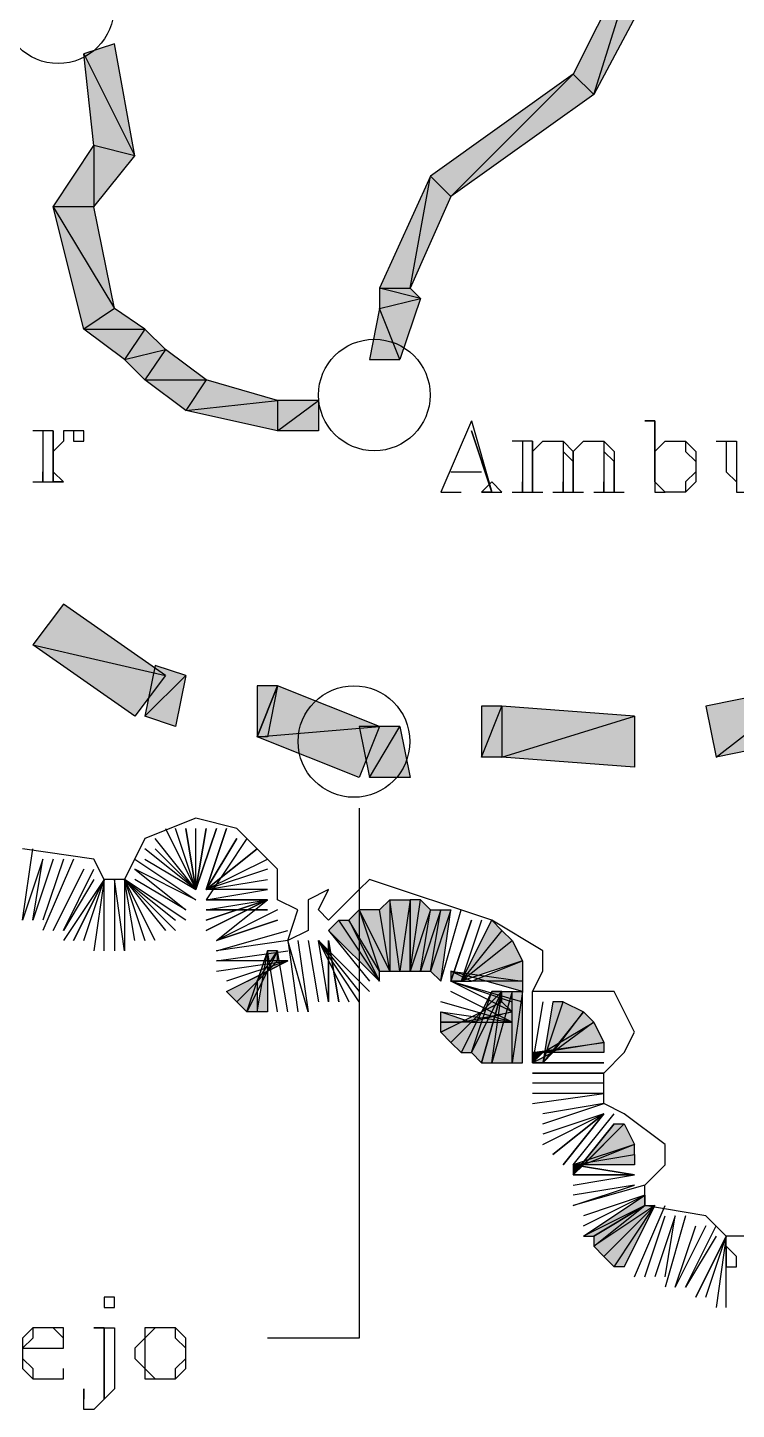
# Model space of a CAD drawing. Header units: millimetres. Extents: x 658 to 813, y 806 to 883.
# Drawn here: x 787.9386 to 788.1498, y 862.4267 to 862.8389 of the extents above; entities that cross this region are included whole.
import ezdxf

# ---------------------------------------------------------------- set-up
doc = ezdxf.new("R2010")
doc.units = ezdxf.units.MM
doc.header["$LTSCALE"] = 0.1
doc.linetypes.add('atContinuous2', pattern=[0])
for name, color, linetype in [('KLEKTOR2', 7, 'Continuous'), ('PANTAI', 7, 'Continuous'), ('pantai1', 7, 'Continuous'), ('RENC-JL-SN', 7, 'Continuous'), ('SYMBOL', 7, 'Continuous'), ('TEXT', 8, 'Continuous'), ('zat_Mask_solid', 7, 'Continuous')]:
    doc.layers.add(name, color=color, linetype=linetype)

msp = doc.modelspace()

# ---------------------------------------------------------------- hatches: boundary and pattern name
at = {"layer": 'KLEKTOR2'}
h = msp.add_hatch(color=7, dxfattribs=at)
h.paths.add_polyline_path([(787.9644, 862.8341), (787.95528, 862.83106), (787.97048, 862.80066)])
h.paths.add_polyline_path([(787.95528, 862.83106), (787.97048, 862.80066), (787.95832, 862.8037)], flags=17)
h = msp.add_hatch(color=7, dxfattribs=at)
h.paths.add_polyline_path([(787.95832, 862.78546), (787.94616, 862.78546), (787.9644, 862.75506)], flags=17)
h.paths.add_polyline_path([(787.94616, 862.78546), (787.9644, 862.75506), (787.95528, 862.74898)])
h = msp.add_hatch(color=7, dxfattribs=at)
h.paths.add_polyline_path([(788.04344, 862.75506), (788.0556, 862.7581), (788.04344, 862.76114)])
h.paths.add_polyline_path([(788.0556, 862.7581), (788.04344, 862.76114), (788.05256, 862.76114)], flags=17)
for points in [[(788.04952, 862.73986), (788.04344, 862.75506), (788.0556, 862.7581)], [(788.0404, 862.73986), (788.04952, 862.73986), (788.04344, 862.75506)]]:
    msp.add_hatch(color=7, dxfattribs=at).paths.add_polyline_path(points)
h = msp.add_hatch(color=7, dxfattribs=at)
h.paths.add_polyline_path([(788.01304, 862.7277), (788.01304, 862.71858), (788.0252, 862.7277)], flags=16)
h.paths.add_polyline_path([(788.01304, 862.71858), (788.0252, 862.7277), (788.0252, 862.71858)])
at = {"layer": 'pantai1'}
for points in [[(788.03736, 862.5757), (788.04344, 862.55746), (788.03432, 862.57266)], [(788.04648, 862.55746), (788.03736, 862.5757), (788.04344, 862.55746)], [(788.01, 862.5453), (788.00696, 862.5453), (788.01, 862.56354)], [(788.00696, 862.55442), (788.01304, 862.56354), (788.01, 862.56354)], [(788.01, 862.55746), (788.01608, 862.5605), (788.01304, 862.5605)], [(788.0708, 862.55442), (788.086, 862.5605), (788.086, 862.55442)], [(788.01, 862.55746), (788.00088, 862.54834), (787.99784, 862.55138)], [(788.06472, 862.55746), (788.086, 862.55442), (788.086, 862.55138)], [(788.00696, 862.55442), (788.00696, 862.5453), (788.00392, 862.5453)], [(788.06776, 862.54226), (788.08296, 862.5453), (788.07992, 862.54834)], [(788.07384, 862.5453), (788.06472, 862.53618), (788.06168, 862.53922)], [(788.0708, 862.54226), (788.06168, 862.54226), (788.06168, 862.5453)], [(788.07384, 862.5453), (788.06776, 862.53314), (788.06472, 862.53618)], [(788.09208, 862.53314), (788.10728, 862.54226), (788.11032, 862.53618)], [(788.09512, 862.53314), (788.10424, 862.5453), (788.10728, 862.54226)], [(788.08904, 862.53314), (788.11032, 862.53618), (788.11032, 862.53314)], [(788.09208, 862.53314), (788.08904, 862.53314), (788.08904, 862.5301)], [(788.10424, 862.4997), (788.1164, 862.51186), (788.11944, 862.50578)], [(788.10424, 862.4997), (788.1012, 862.4997), (788.1012, 862.49666)]]:
    msp.add_hatch(color=7, dxfattribs=at).paths.add_polyline_path(points)
h = msp.add_hatch(color=7, dxfattribs=at)
h.paths.add_polyline_path([(788.05256, 862.55746), (788.05256, 862.57874), (788.04952, 862.55746)], flags=17)
h.paths.add_polyline_path([(788.05256, 862.57874), (788.04952, 862.55746), (788.04648, 862.57874)])
h.paths.add_polyline_path([(788.04952, 862.55746), (788.04648, 862.57874), (788.04648, 862.55746)], flags=17)
h = msp.add_hatch(color=7, dxfattribs=at)
h.paths.add_polyline_path([(788.0556, 862.55746), (788.05864, 862.5757), (788.05256, 862.55746)], flags=17)
h.paths.add_polyline_path([(788.05864, 862.5757), (788.05256, 862.55746), (788.0556, 862.57874)])
h.paths.add_polyline_path([(788.05256, 862.55746), (788.0556, 862.57874), (788.05256, 862.57874)], flags=17)
h = msp.add_hatch(color=7, dxfattribs=at)
h.paths.add_polyline_path([(788.05864, 862.55746), (788.06168, 862.5757), (788.0556, 862.55746)], flags=17)
h.paths.add_polyline_path([(788.06168, 862.5757), (788.0556, 862.55746), (788.05864, 862.5757)], flags=17)
h = msp.add_hatch(color=7, dxfattribs=at)
h.paths.add_polyline_path([(788.06168, 862.55442), (788.06472, 862.5757), (788.05864, 862.55746)])
h.paths.add_polyline_path([(788.06472, 862.5757), (788.05864, 862.55746), (788.06168, 862.5757)], flags=17)
h = msp.add_hatch(color=7, dxfattribs=at)
h.paths.add_polyline_path([(788.04344, 862.55746), (788.03432, 862.57266), (788.04344, 862.55442)], flags=16)
h.paths.add_polyline_path([(788.03432, 862.57266), (788.04344, 862.55442), (788.03128, 862.57266)], flags=17)
h.paths.add_polyline_path([(788.04344, 862.55442), (788.03128, 862.57266), (788.02824, 862.56962)])
h = msp.add_hatch(color=7, dxfattribs=at)
h.paths.add_polyline_path([(788.07384, 862.5301), (788.07992, 862.55138), (788.0708, 862.53314)])
h.paths.add_polyline_path([(788.07992, 862.55138), (788.0708, 862.53314), (788.07688, 862.55138)], flags=17)
h = msp.add_hatch(color=7, dxfattribs=at)
h.paths.add_polyline_path([(788.08296, 862.5301), (788.08296, 862.55138), (788.07688, 862.5301)], flags=17)
h.paths.add_polyline_path([(788.08296, 862.55138), (788.07688, 862.5301), (788.07992, 862.55138)], flags=17)
h = msp.add_hatch(color=7, dxfattribs=at)
h.paths.add_polyline_path([(788.086, 862.5301), (788.086, 862.55138), (788.08296, 862.5301)], flags=17)
h.paths.add_polyline_path([(788.086, 862.55138), (788.08296, 862.5301), (788.08296, 862.55138)], flags=17)
h = msp.add_hatch(color=7, dxfattribs=at)
h.paths.add_polyline_path([(788.09512, 862.54834), (788.09208, 862.5301), (788.09816, 862.54834)], flags=16)
h.paths.add_polyline_path([(788.09208, 862.5301), (788.09816, 862.54834), (788.10424, 862.5453)])
h = msp.add_hatch(color=7, dxfattribs=at)
h.paths.add_polyline_path([(788.11944, 862.50578), (788.1012, 862.4997), (788.11944, 862.50274)])
h.paths.add_polyline_path([(788.1012, 862.4997), (788.11944, 862.50274), (788.11944, 862.4997)], flags=17)
h = msp.add_hatch(color=7, dxfattribs=at)
h.paths.add_polyline_path([(788.10728, 862.47842), (788.12248, 862.48754), (788.10424, 862.47842)], flags=17)
h.paths.add_polyline_path([(788.12248, 862.48754), (788.10424, 862.47842), (788.12248, 862.49058)])
h = msp.add_hatch(color=7, dxfattribs=at)
h.paths.add_polyline_path([(788.11032, 862.47234), (788.12552, 862.48754), (788.10728, 862.47538)])
h.paths.add_polyline_path([(788.12552, 862.48754), (788.10728, 862.47538), (788.12248, 862.48754)], flags=17)
h.paths.add_polyline_path([(788.10728, 862.47538), (788.12248, 862.48754), (788.10728, 862.47842)], flags=16)
h = msp.add_hatch(color=7, dxfattribs=at)
h.paths.add_polyline_path([(788.1164, 862.4693), (788.11336, 862.4693), (788.12552, 862.48754)], flags=17)
h.paths.add_polyline_path([(788.11336, 862.4693), (788.12552, 862.48754), (788.11032, 862.47234)])
at = {"layer": 'RENC-JL-SN'}
h = msp.add_hatch(color=7, dxfattribs=at)
h.paths.add_polyline_path([(787.9492, 862.6669), (787.94008, 862.65474), (787.9796, 862.64562)])
h.paths.add_polyline_path([(787.94008, 862.65474), (787.9796, 862.64562), (787.97048, 862.63346)])
h = msp.add_hatch(color=7, dxfattribs=at)
h.paths.add_polyline_path([(787.97656, 862.64866), (787.97352, 862.63346), (787.98568, 862.64562)])
h.paths.add_polyline_path([(787.97352, 862.63346), (787.98568, 862.64562), (787.98264, 862.63042)])
h = msp.add_hatch(color=7, dxfattribs=at)
h.paths.add_polyline_path([(788.00696, 862.64258), (788.00696, 862.62738), (788.01304, 862.64258)], flags=16)
h.paths.add_polyline_path([(788.00696, 862.62738), (788.01304, 862.64258), (788.01, 862.62738)])
h = msp.add_hatch(color=7, dxfattribs=at)
h.paths.add_polyline_path([(788.01304, 862.64258), (788.00696, 862.62738), (788.04344, 862.63042)])
h.paths.add_polyline_path([(788.00696, 862.62738), (788.04344, 862.63042), (788.03736, 862.61522)])
h = msp.add_hatch(color=7, dxfattribs=at)
h.paths.add_polyline_path([(788.14072, 862.6365), (788.14376, 862.6213), (788.17112, 862.64258)])
h.paths.add_polyline_path([(788.14376, 862.6213), (788.17112, 862.64258), (788.17416, 862.62738)])
h = msp.add_hatch(color=7, dxfattribs=at)
h.paths.add_polyline_path([(788.07384, 862.6365), (788.07384, 862.6213), (788.07992, 862.6365)], flags=16)
h.paths.add_polyline_path([(788.07384, 862.6213), (788.07992, 862.6365), (788.07992, 862.6213)])
h = msp.add_hatch(color=7, dxfattribs=at)
h.paths.add_polyline_path([(788.03736, 862.63042), (788.0404, 862.61522), (788.04952, 862.63042)])
h.paths.add_polyline_path([(788.0404, 862.61522), (788.04952, 862.63042), (788.05256, 862.61522)])
at = {"layer": 'zat_Mask_solid'}
for points in [[(788.1012, 862.82498), (788.10728, 862.8189), (788.12248, 862.86754)], [(788.10728, 862.8189), (788.12248, 862.86754), (788.1316, 862.8645)], [(788.05864, 862.79458), (788.06472, 862.7885), (788.1012, 862.82498)], [(788.06472, 862.7885), (788.1012, 862.82498), (788.10728, 862.8189)], [(787.95832, 862.8037), (787.95832, 862.78546), (787.94616, 862.78546)], [(787.97048, 862.80066), (787.95832, 862.8037), (787.95832, 862.78546)], [(788.04344, 862.76114), (788.05256, 862.76114), (788.05864, 862.79458)], [(788.05256, 862.76114), (788.05864, 862.79458), (788.06472, 862.7885)], [(787.9644, 862.75506), (787.95528, 862.74898), (787.97352, 862.74898)], [(787.95528, 862.74898), (787.97352, 862.74898), (787.96744, 862.73986)], [(787.97352, 862.74898), (787.96744, 862.73986), (787.9796, 862.7429)], [(787.96744, 862.73986), (787.9796, 862.7429), (787.97352, 862.73378)], [(787.9796, 862.7429), (787.97352, 862.73378), (787.99176, 862.73378)], [(787.97352, 862.73378), (787.99176, 862.73378), (787.98568, 862.72466)], [(787.99176, 862.73378), (787.98568, 862.72466), (788.01304, 862.7277)], [(787.98568, 862.72466), (788.01304, 862.7277), (788.01304, 862.71858)], [(788.07992, 862.6365), (788.07992, 862.6213), (788.11944, 862.63346)], [(788.07992, 862.6213), (788.11944, 862.63346), (788.11944, 862.61826)], [(788.04648, 862.55746), (788.04344, 862.5757), (788.03736, 862.5757)], [(788.04648, 862.57874), (788.04648, 862.55746), (788.04344, 862.5757)], [(788.07688, 862.57266), (788.07992, 862.56962), (788.06776, 862.55442)], [(788.07992, 862.56962), (788.06776, 862.55442), (788.08296, 862.56658)], [(788.01, 862.55746), (788.01304, 862.5605), (788.01304, 862.56354)], [(788.06776, 862.55442), (788.08296, 862.56658), (788.086, 862.5605)], [(788.01, 862.55746), (788.00392, 862.5453), (788.00088, 862.54834)], [(788.0708, 862.55442), (788.06472, 862.55746), (788.06472, 862.55442)], [(788.0708, 862.53314), (788.07688, 862.55138), (788.06776, 862.53314)], [(788.07688, 862.5301), (788.07992, 862.55138), (788.07384, 862.5301)], [(788.07384, 862.5453), (788.07992, 862.55138), (788.07688, 862.55138)], [(788.07384, 862.5453), (788.07992, 862.54834), (788.07992, 862.55138)], [(788.06776, 862.54226), (788.06168, 862.53922), (788.06168, 862.54226)], [(788.0708, 862.54226), (788.08296, 862.54226), (788.08296, 862.5453)], [(788.09512, 862.53314), (788.08904, 862.5301), (788.09208, 862.5301)], [(788.1012, 862.49666), (788.11336, 862.51186), (788.1164, 862.51186)]]:
    msp.add_hatch(color=7, dxfattribs=at).paths.add_polyline_path(points)

# ---------------------------------------------------------------- linework, layer by layer
at = {"layer": 'KLEKTOR2', "color": 7}
for points in [[(788.1012, 862.82498), (788.10728, 862.8189), (788.12248, 862.86754), (788.1012, 862.82498)], [(788.10728, 862.8189), (788.12248, 862.86754), (788.1316, 862.8645), (788.10728, 862.8189)], [(787.9644, 862.8341), (787.95528, 862.83106), (787.97048, 862.80066), (787.9644, 862.8341)], [(787.95528, 862.83106), (787.97048, 862.80066), (787.95832, 862.8037), (787.95528, 862.83106)], [(788.05864, 862.79458), (788.06472, 862.7885), (788.1012, 862.82498), (788.05864, 862.79458)], [(788.06472, 862.7885), (788.1012, 862.82498), (788.10728, 862.8189), (788.06472, 862.7885)], [(787.95832, 862.8037), (787.95832, 862.78546), (787.94616, 862.78546), (787.95832, 862.8037)], [(787.97048, 862.80066), (787.95832, 862.8037), (787.95832, 862.78546), (787.97048, 862.80066)], [(788.04344, 862.76114), (788.05256, 862.76114), (788.05864, 862.79458), (788.04344, 862.76114)], [(788.05256, 862.76114), (788.05864, 862.79458), (788.06472, 862.7885), (788.05256, 862.76114)], [(787.95832, 862.78546), (787.94616, 862.78546), (787.9644, 862.75506), (787.95832, 862.78546)], [(787.94616, 862.78546), (787.9644, 862.75506), (787.95528, 862.74898), (787.94616, 862.78546)], [(788.04344, 862.75506), (788.0556, 862.7581), (788.04344, 862.76114), (788.04344, 862.75506)], [(788.0556, 862.7581), (788.04344, 862.76114), (788.05256, 862.76114), (788.0556, 862.7581)], [(788.04952, 862.73986), (788.04344, 862.75506), (788.0556, 862.7581), (788.04952, 862.73986)], [(787.9644, 862.75506), (787.95528, 862.74898), (787.97352, 862.74898), (787.9644, 862.75506)], [(788.0404, 862.73986), (788.04952, 862.73986), (788.04344, 862.75506), (788.0404, 862.73986)], [(787.95528, 862.74898), (787.97352, 862.74898), (787.96744, 862.73986), (787.95528, 862.74898)], [(787.97352, 862.74898), (787.96744, 862.73986), (787.9796, 862.7429), (787.97352, 862.74898)], [(787.96744, 862.73986), (787.9796, 862.7429), (787.97352, 862.73378), (787.96744, 862.73986)], [(787.9796, 862.7429), (787.97352, 862.73378), (787.99176, 862.73378), (787.9796, 862.7429)], [(787.97352, 862.73378), (787.99176, 862.73378), (787.98568, 862.72466), (787.97352, 862.73378)], [(787.99176, 862.73378), (787.98568, 862.72466), (788.01304, 862.7277), (787.99176, 862.73378)], [(787.98568, 862.72466), (788.01304, 862.7277), (788.01304, 862.71858), (787.98568, 862.72466)], [(788.01304, 862.7277), (788.01304, 862.71858), (788.0252, 862.7277), (788.01304, 862.7277)], [(788.01304, 862.71858), (788.0252, 862.7277), (788.0252, 862.71858), (788.01304, 862.71858)]]:
    msp.add_lwpolyline(points, dxfattribs=at)
at = {"layer": 'PANTAI', "color": 7}
for points in [[(788.162, 862.47842), (788.1468, 862.47842), (788.14072, 862.4845), (788.12248, 862.48754), (788.12248, 862.49362), (788.12856, 862.4997), (788.12856, 862.50578), (788.1164, 862.5149), (788.11032, 862.51794), (788.11032, 862.52706), (788.1164, 862.53314), (788.11944, 862.53922), (788.11336, 862.55138), (788.08904, 862.55138), (788.09208, 862.55746), (788.09208, 862.56354), (788.07688, 862.57266), (788.0404, 862.58482), (788.03736, 862.58178), (788.02824, 862.57266), (788.0252, 862.5757), (788.02824, 862.58178), (788.02216, 862.57874), (788.02216, 862.56962), (788.01608, 862.56658), (788.01912, 862.5757), (788.01304, 862.57874), (788.01304, 862.58786), (788.00088, 862.60002), (787.98872, 862.60306), (787.97352, 862.59698), (787.96744, 862.58482), (787.96136, 862.58482), (787.95832, 862.5909), (787.93704, 862.59394)], [(788.14984, 862.4693), (788.14984, 862.47234), (788.1468, 862.47538), (788.1468, 862.4693), (788.14984, 862.4693)]]:
    msp.add_lwpolyline(points, dxfattribs=at)
at = {"layer": 'pantai1', "color": 7, "linetype": 'atContinuous2'}
for p, q in [((788.09512, 862.54834), (788.09208, 862.5301)), ((788.09208, 862.5301), (788.09816, 862.54834)), ((788.09208, 862.5301), (788.09816, 862.54834)), ((788.09816, 862.54834), (788.09512, 862.54834)), ((788.09816, 862.54834), (788.10424, 862.5453)), ((788.10424, 862.5453), (788.09208, 862.5301)), ((788.11944, 862.50578), (788.1012, 862.4997)), ((788.11944, 862.50274), (788.11944, 862.50578)), ((788.1012, 862.4997), (788.11944, 862.50274)), ((788.1012, 862.4997), (788.11944, 862.50274)), ((788.11944, 862.50274), (788.11944, 862.4997)), ((788.11944, 862.4997), (788.1012, 862.4997)), ((788.10424, 862.47842), (788.12248, 862.49058)), ((788.12248, 862.49058), (788.12248, 862.48754)), ((788.12248, 862.48754), (788.10424, 862.47842)), ((788.12248, 862.48754), (788.10424, 862.47842)), ((788.10728, 862.47842), (788.12248, 862.48754)), ((788.12552, 862.48754), (788.11032, 862.47234)), ((788.11336, 862.4693), (788.12552, 862.48754)), ((788.11336, 862.4693), (788.12552, 862.48754)), ((788.12552, 862.48754), (788.1164, 862.4693)), ((788.10424, 862.47842), (788.10728, 862.47842)), ((788.11032, 862.47234), (788.11336, 862.4693)), ((788.1164, 862.4693), (788.11336, 862.4693))]:
    msp.add_line(p, q, dxfattribs=at)
at = {"layer": 'pantai1', "color": 7}
for points in [[(787.9796, 862.60002), (787.98872, 862.58178), (787.97656, 862.59698)], [(787.98872, 862.58178), (787.98568, 862.60002), (787.98872, 862.58178), (787.98264, 862.60002)], [(787.98872, 862.58178), (787.9948, 862.60002), (787.98872, 862.58178), (787.99176, 862.60002), (787.98872, 862.58178), (787.98872, 862.60002)], [(787.99784, 862.60002), (787.99176, 862.58178), (787.99784, 862.60002), (787.99176, 862.58178)], [(788.00392, 862.59698), (787.99176, 862.57874)], [(788.00088, 862.59698), (787.99176, 862.58178), (788.00088, 862.59698)], [(787.94616, 862.5909), (787.94008, 862.57266), (787.94312, 862.5909), (787.93704, 862.57266), (787.94008, 862.59394)], [(787.97656, 862.59394), (787.98872, 862.58178), (787.97352, 862.59394)], [(788.00696, 862.59394), (787.99176, 862.58178), (788.00696, 862.59394)], [(787.95224, 862.5909), (787.94312, 862.56962)], [(787.9492, 862.5909), (787.94312, 862.57266)], [(787.94616, 862.56962), (787.95528, 862.58786), (787.94616, 862.56962)], [(787.95832, 862.58482), (787.9492, 862.56962), (787.95832, 862.58786)], [(787.97048, 862.5909), (787.98872, 862.57874), (787.97048, 862.58786), (787.98568, 862.5757), (787.97048, 862.58482)], [(787.97352, 862.5909), (787.98872, 862.58178)], [(788.01, 862.58786), (787.99176, 862.58178), (788.01, 862.5909)], [(787.95528, 862.56658), (787.96136, 862.58482), (787.95224, 862.56658), (787.96136, 862.58482), (787.9492, 862.56658)], [(787.96136, 862.56354), (787.96136, 862.58482), (787.95832, 862.56354)], [(787.97048, 862.56658), (787.96744, 862.58482), (787.96744, 862.56354), (787.9644, 862.58482), (787.9644, 862.56354)], [(787.98568, 862.57266), (787.96744, 862.58482), (787.98264, 862.57266)], [(787.98264, 862.56962), (787.96744, 862.58482), (787.9796, 862.56962)], [(787.97656, 862.56658), (787.96744, 862.58482), (787.97352, 862.56658)], [(787.99176, 862.57874), (788.01, 862.58178), (787.99176, 862.58178), (788.01, 862.58482)], [(788.01304, 862.5757), (787.9948, 862.56658), (788.01, 862.57874), (787.99176, 862.56962), (788.01, 862.57874), (787.99176, 862.57266), (788.01, 862.57874)], [(787.99176, 862.5757), (788.01, 862.57874), (787.99176, 862.57874), (788.01, 862.57874)], [(788.01, 862.5757), (787.99176, 862.5757), (788.01, 862.5757)], [(788.03736, 862.5757), (788.04344, 862.55746), (788.03432, 862.57266), (788.03736, 862.5757)], [(788.04648, 862.55746), (788.04344, 862.5757), (788.03736, 862.5757), (788.04648, 862.55746)], [(788.04648, 862.55746), (788.03736, 862.5757), (788.04344, 862.55746), (788.04648, 862.55746)], [(788.04648, 862.57874), (788.04648, 862.55746), (788.04344, 862.5757), (788.04648, 862.57874)], [(788.05256, 862.57874), (788.04952, 862.55746), (788.04648, 862.57874), (788.05256, 862.57874)], [(788.04952, 862.55746), (788.04648, 862.57874), (788.04648, 862.55746), (788.04952, 862.55746)], [(788.05256, 862.55746), (788.05256, 862.57874), (788.04952, 862.55746), (788.05256, 862.55746)], [(788.05864, 862.5757), (788.05256, 862.55746), (788.0556, 862.57874), (788.05864, 862.5757)], [(788.05256, 862.55746), (788.0556, 862.57874), (788.05256, 862.57874), (788.05256, 862.55746)], [(788.0556, 862.55746), (788.05864, 862.5757), (788.05256, 862.55746), (788.0556, 862.55746)], [(788.05864, 862.55746), (788.06168, 862.5757), (788.0556, 862.55746), (788.05864, 862.55746)], [(788.06168, 862.5757), (788.0556, 862.55746), (788.05864, 862.5757), (788.06168, 862.5757)], [(788.06168, 862.55442), (788.06472, 862.5757), (788.05864, 862.55746), (788.06168, 862.55442)], [(788.06472, 862.5757), (788.05864, 862.55746), (788.06168, 862.5757), (788.06472, 862.5757)], [(788.06168, 862.55442), (788.06776, 862.5757)], [(788.01304, 862.57266), (787.9948, 862.56658), (788.01304, 862.57266)], [(788.04344, 862.55442), (788.03128, 862.57266), (788.02824, 862.56962), (788.04344, 862.55442)], [(788.03432, 862.57266), (788.04344, 862.55442), (788.03128, 862.57266), (788.03432, 862.57266)], [(788.04344, 862.55746), (788.03432, 862.57266), (788.04344, 862.55442), (788.04344, 862.55746)], [(788.0708, 862.57266), (788.06472, 862.55442), (788.0708, 862.57266)], [(788.07688, 862.57266), (788.07992, 862.56962), (788.06776, 862.55442), (788.07688, 862.57266)], [(788.07384, 862.57266), (788.06776, 862.55442)], [(788.01608, 862.56658), (787.9948, 862.56354), (788.01608, 862.56962)], [(788.02824, 862.56962), (788.0404, 862.55442)], [(788.07992, 862.56962), (788.06776, 862.55442), (788.08296, 862.56658), (788.07992, 862.56962)], [(787.9948, 862.55746), (788.01608, 862.5605), (787.9948, 862.5605), (788.01608, 862.56354)], [(788.01, 862.5453), (788.00696, 862.5453), (788.01, 862.56354), (788.01, 862.5453)], [(788.00696, 862.55442), (788.01304, 862.56354), (788.01, 862.56354), (788.00696, 862.55442)], [(788.01304, 862.5453), (788.01, 862.56354), (788.01, 862.5453)], [(788.01, 862.55746), (788.01304, 862.5605), (788.01304, 862.56354), (788.01, 862.55746)], [(788.01608, 862.5453), (788.01304, 862.56354)], [(788.01912, 862.56658), (788.02216, 862.5453), (788.01608, 862.56658), (788.01912, 862.5453)], [(788.02216, 862.56658), (788.0252, 862.54834)], [(788.0252, 862.56658), (788.0404, 862.55138), (788.0252, 862.56658), (788.03736, 862.55138)], [(788.03736, 862.54834), (788.0252, 862.56658), (788.03432, 862.54834)], [(788.02824, 862.54834), (788.0252, 862.56658)], [(788.02824, 862.56658), (788.03128, 862.54834), (788.02824, 862.56658), (788.02824, 862.54834), (788.02824, 862.56658)], [(788.06776, 862.55442), (788.08296, 862.56658), (788.086, 862.5605), (788.06776, 862.55442)], [(787.99784, 862.55138), (788.01608, 862.5605), (787.99784, 862.55442)], [(788.01, 862.55746), (788.01608, 862.5605), (788.01304, 862.5605), (788.01, 862.55746)], [(788.0708, 862.55442), (788.086, 862.5605), (788.086, 862.55442), (788.0708, 862.55442)], [(788.01, 862.55746), (788.00088, 862.54834), (787.99784, 862.55138), (788.01, 862.55746)], [(788.01, 862.55746), (788.00392, 862.5453), (788.00088, 862.54834), (788.01, 862.55746)], [(788.06472, 862.55746), (788.086, 862.55442), (788.086, 862.55138), (788.06472, 862.55746)], [(788.0708, 862.55442), (788.06472, 862.55746), (788.06472, 862.55442), (788.0708, 862.55442)], [(788.00696, 862.55442), (788.00696, 862.5453), (788.00392, 862.5453), (788.00696, 862.55442)], [(788.08296, 862.5453), (788.06472, 862.55442), (788.08296, 862.54834)], [(788.06472, 862.55442), (788.086, 862.54834)], [(788.06472, 862.55442), (788.06776, 862.55442), (788.06776, 862.55442), (788.06472, 862.55442)], [(788.08296, 862.54226), (788.06472, 862.55138)], [(788.0708, 862.53314), (788.07688, 862.55138), (788.06776, 862.53314), (788.0708, 862.53314)], [(788.07384, 862.5301), (788.07992, 862.55138), (788.0708, 862.53314), (788.07384, 862.5301)], [(788.07992, 862.55138), (788.0708, 862.53314), (788.07688, 862.55138), (788.07992, 862.55138)], [(788.07688, 862.5301), (788.07992, 862.55138), (788.07384, 862.5301), (788.07688, 862.5301)], [(788.07384, 862.5453), (788.07992, 862.55138), (788.07688, 862.55138), (788.07384, 862.5453)], [(788.07384, 862.5453), (788.07992, 862.54834), (788.07992, 862.55138), (788.07384, 862.5453)], [(788.08296, 862.5301), (788.08296, 862.55138), (788.07688, 862.5301), (788.08296, 862.5301)], [(788.08296, 862.55138), (788.07688, 862.5301), (788.07992, 862.55138), (788.08296, 862.55138)], [(788.086, 862.5301), (788.086, 862.55138), (788.08296, 862.5301), (788.086, 862.5301)], [(788.086, 862.55138), (788.08296, 862.5301), (788.08296, 862.55138), (788.086, 862.55138)], [(788.086, 862.5301), (788.086, 862.55138)], [(788.09208, 862.54834), (788.08904, 862.5301), (788.08904, 862.55138)], [(788.06168, 862.5453), (788.08296, 862.54226), (788.06168, 862.54834)], [(788.06776, 862.54226), (788.08296, 862.5453), (788.07992, 862.54834), (788.06776, 862.54226)], [(788.07384, 862.5453), (788.06472, 862.53618), (788.06168, 862.53922), (788.07384, 862.5453)], [(788.0708, 862.54226), (788.06168, 862.54226), (788.06168, 862.5453), (788.0708, 862.54226)], [(788.06776, 862.54226), (788.06168, 862.53922), (788.06168, 862.54226), (788.06776, 862.54226)], [(788.07384, 862.5453), (788.06776, 862.53314), (788.06472, 862.53618), (788.07384, 862.5453)], [(788.0708, 862.54226), (788.08296, 862.54226), (788.08296, 862.5453), (788.0708, 862.54226)], [(788.09208, 862.53314), (788.10728, 862.54226), (788.11032, 862.53618), (788.09208, 862.53314)], [(788.09512, 862.53314), (788.10424, 862.5453), (788.10728, 862.54226), (788.09512, 862.53314)], [(788.08904, 862.53314), (788.11032, 862.53618), (788.11032, 862.53314), (788.08904, 862.53314)], [(788.09208, 862.53314), (788.08904, 862.53314), (788.08904, 862.5301), (788.09208, 862.53314)], [(788.09512, 862.53314), (788.08904, 862.5301), (788.09208, 862.5301), (788.09512, 862.53314)], [(788.11032, 862.5301), (788.08904, 862.5301), (788.11032, 862.5301)], [(788.08904, 862.52706), (788.11032, 862.52706), (788.08904, 862.52706)], [(788.11032, 862.52402), (788.08904, 862.52402)], [(788.08904, 862.51794), (788.11032, 862.52098), (788.08904, 862.52098)], [(788.09208, 862.51186), (788.11032, 862.51794), (788.09208, 862.5149)], [(788.09208, 862.50578), (788.11032, 862.5149), (788.09208, 862.50882)], [(788.09512, 862.50274), (788.11032, 862.5149), (788.09512, 862.50274)], [(788.09816, 862.4997), (788.11032, 862.5149), (788.09816, 862.4997)], [(788.1012, 862.4997), (788.11336, 862.5149)], [(788.1012, 862.49666), (788.11336, 862.51186), (788.1164, 862.51186), (788.1012, 862.49666)], [(788.11336, 862.51186), (788.1012, 862.49666)], [(788.10424, 862.4997), (788.1164, 862.51186), (788.11944, 862.50578), (788.10424, 862.4997)], [(788.1012, 862.49362), (788.11944, 862.49666), (788.1012, 862.49666), (788.11944, 862.49666), (788.1012, 862.4997), (788.11944, 862.49666)], [(788.10424, 862.4997), (788.1012, 862.4997), (788.1012, 862.49666), (788.10424, 862.4997)], [(788.12248, 862.49362), (788.1012, 862.48754), (788.11944, 862.49362), (788.1012, 862.49058)], [(788.10424, 862.48146), (788.12248, 862.49058), (788.10424, 862.4845)], [(788.11032, 862.47234), (788.12552, 862.48754), (788.10728, 862.47538), (788.11032, 862.47234)], [(788.12552, 862.48754), (788.10728, 862.47538), (788.12248, 862.48754), (788.12552, 862.48754)], [(788.10728, 862.47538), (788.12248, 862.48754), (788.10728, 862.47842), (788.10728, 862.47538)], [(788.1164, 862.4693), (788.12552, 862.48754)], [(788.11944, 862.46626), (788.12856, 862.48754)], [(788.12248, 862.46626), (788.12856, 862.4845)], [(788.12856, 862.46626), (788.1316, 862.4845), (788.12552, 862.46626)], [(788.13464, 862.4845), (788.12856, 862.46322)], [(788.14072, 862.48146), (788.1316, 862.46322), (788.13768, 862.48146)], [(788.14376, 862.47842), (788.13464, 862.46322), (788.14376, 862.48146)], [(788.14072, 862.46018), (788.1468, 862.47842), (788.13768, 862.46018), (788.1468, 862.47842)], [(788.1468, 862.45714), (788.1468, 862.47842), (788.14376, 862.45714)]]:
    msp.add_lwpolyline(points, dxfattribs=at)
at = {"layer": 'RENC-JL-SN', "color": 7, "linetype": 'atContinuous2'}
for p, q in [((787.9492, 862.6669), (787.94008, 862.65474)), ((787.9796, 862.64562), (787.9492, 862.6669)), ((787.94008, 862.65474), (787.9796, 862.64562)), ((787.94008, 862.65474), (787.9796, 862.64562)), ((787.97048, 862.63346), (787.94008, 862.65474)), ((787.9796, 862.64562), (787.97048, 862.63346)), ((787.97656, 862.64866), (787.97352, 862.63346)), ((787.97352, 862.63346), (787.98568, 862.64562)), ((787.97352, 862.63346), (787.98568, 862.64562)), ((787.98568, 862.64562), (787.97656, 862.64866)), ((787.98568, 862.64562), (787.98264, 862.63042)), ((788.00696, 862.64258), (788.00696, 862.62738)), ((788.00696, 862.62738), (788.01304, 862.64258)), ((788.01304, 862.64258), (788.00696, 862.64258)), ((788.00696, 862.62738), (788.01304, 862.64258)), ((788.01304, 862.64258), (788.00696, 862.62738)), ((788.01304, 862.64258), (788.01, 862.62738)), ((788.04344, 862.63042), (788.01304, 862.64258)), ((788.17112, 862.64258), (788.14072, 862.6365)), ((788.14376, 862.6213), (788.17112, 862.64258)), ((788.14376, 862.6213), (788.17112, 862.64258)), ((787.98264, 862.63042), (787.97352, 862.63346)), ((788.14072, 862.6365), (788.14376, 862.6213)), ((788.00696, 862.62738), (788.04344, 862.63042)), ((788.00696, 862.62738), (788.04344, 862.63042)), ((788.04344, 862.63042), (788.03736, 862.61522)), ((788.03736, 862.63042), (788.0404, 862.61522)), ((788.04952, 862.63042), (788.03736, 862.63042)), ((788.0404, 862.61522), (788.04952, 862.63042)), ((788.0404, 862.61522), (788.04952, 862.63042)), ((788.04952, 862.63042), (788.05256, 862.61522)), ((788.01, 862.62738), (788.00696, 862.62738)), ((788.03736, 862.61522), (788.00696, 862.62738)), ((788.17416, 862.62738), (788.14376, 862.6213)), ((788.05256, 862.61522), (788.0404, 862.61522))]:
    msp.add_line(p, q, dxfattribs=at)
at = {"layer": 'RENC-JL-SN', "color": 7}
for points in [[(788.07384, 862.6365), (788.07384, 862.6213), (788.07992, 862.6365), (788.07384, 862.6365)], [(788.07384, 862.6213), (788.07992, 862.6365), (788.07992, 862.6213), (788.07384, 862.6213)], [(788.07992, 862.6365), (788.07992, 862.6213), (788.11944, 862.63346), (788.07992, 862.6365)], [(788.07992, 862.6213), (788.11944, 862.63346), (788.11944, 862.61826), (788.07992, 862.6213)]]:
    msp.add_lwpolyline(points, dxfattribs=at)
at = {"layer": 'SYMBOL', "color": 7, "linetype": 'atContinuous2'}
for centre in [(787.94765, 862.84482), (788.04189, 862.7293), (788.03581, 862.62594)]:
    msp.add_circle(centre, 0.01664, dxfattribs=at)
at = {"layer": 'TEXT', "color": 7}
for points in [[(788.0708, 862.72162), (788.06168, 862.70034)], [(788.0708, 862.72162), (788.07688, 862.70034)], [(788.12552, 862.70338), (788.12552, 862.72162), (788.12248, 862.72162)], [(788.12248, 862.72162), (788.12552, 862.72162), (788.12248, 862.72162)], [(788.12552, 862.72162), (788.12552, 862.70034), (788.12856, 862.70034)], [(788.12552, 862.72162), (788.12552, 862.70034)], [(787.94616, 862.71858), (787.94616, 862.70338), (787.94616, 862.71858), (787.94008, 862.71858)], [(787.94312, 862.71858), (787.94312, 862.70338)], [(787.94312, 862.71858), (787.94312, 862.71554)], [(787.95528, 862.71554), (787.95528, 862.71858), (787.95224, 862.71858), (787.95224, 862.71554), (787.95528, 862.71554), (787.95528, 862.71858), (787.95224, 862.71858), (787.9492, 862.71858), (787.9492, 862.71554), (787.94616, 862.7125)], [(788.0708, 862.71858), (788.07688, 862.70034), (788.0708, 862.71858)], [(788.08904, 862.71554), (788.08904, 862.70034), (788.08904, 862.71554), (788.08296, 862.71554)], [(788.086, 862.71554), (788.086, 862.70034)], [(788.086, 862.71554), (788.086, 862.7125)], [(788.08904, 862.70946), (788.08904, 862.7125), (788.09208, 862.71554), (788.09512, 862.71554), (788.09816, 862.71554), (788.1012, 862.7125), (788.1012, 862.70946), (788.1012, 862.70034), (788.1012, 862.70946), (788.09816, 862.7125)], [(788.09816, 862.71554), (788.09816, 862.70946), (788.09816, 862.70034)], [(788.1012, 862.70946), (788.1012, 862.7125), (788.10424, 862.71554), (788.10728, 862.71554), (788.11032, 862.71554), (788.11336, 862.7125), (788.11336, 862.70946), (788.11336, 862.70034), (788.11336, 862.70946), (788.11032, 862.7125)], [(788.11032, 862.71554), (788.11032, 862.70946), (788.11032, 862.70034)], [(788.12552, 862.7125), (788.12856, 862.71554), (788.1316, 862.71554), (788.13464, 862.71554), (788.13768, 862.7125), (788.13768, 862.70946), (788.13768, 862.70642), (788.13768, 862.70338), (788.13464, 862.70034), (788.1316, 862.70034), (788.12856, 862.70034), (788.12552, 862.70338)], [(788.1316, 862.71554), (788.13464, 862.71554), (788.13464, 862.7125), (788.13768, 862.70946), (788.13768, 862.70642), (788.13464, 862.70338), (788.13464, 862.70034), (788.1316, 862.70034)], [(788.14376, 862.71554), (788.14984, 862.71554), (788.14984, 862.70338), (788.14984, 862.70034), (788.15288, 862.70034)], [(788.1468, 862.71554), (788.1468, 862.70642), (788.14984, 862.70338), (788.14984, 862.70034), (788.15288, 862.70034), (788.15592, 862.70034), (788.15896, 862.70034), (788.15896, 862.70338)], [(788.1468, 862.71554), (788.1468, 862.7125)], [(788.13768, 862.7125), (788.13768, 862.70946), (788.13768, 862.70642), (788.13768, 862.70338)], [(787.94008, 862.70338), (787.9492, 862.70338)], [(787.94312, 862.70338), (787.94312, 862.70642)], [(787.94616, 862.70642), (787.9492, 862.70338), (787.94616, 862.70338)], [(788.06472, 862.70642), (788.07384, 862.70642)], [(788.07688, 862.70034), (788.07384, 862.70034), (788.07688, 862.70338), (788.07992, 862.70034)], [(788.086, 862.70034), (788.086, 862.70338)], [(788.08904, 862.70338), (788.08904, 862.70034), (788.09208, 862.70034)], [(788.09816, 862.70034), (788.09816, 862.70338)], [(788.1012, 862.70338), (788.1012, 862.70034), (788.10424, 862.70034)], [(788.11032, 862.70034), (788.11032, 862.70338)], [(788.11336, 862.70338), (788.11336, 862.70034), (788.1164, 862.70034)], [(788.06168, 862.70034), (788.06776, 862.70034)], [(788.06168, 862.70034), (788.06472, 862.70034)], [(788.07384, 862.70034), (788.07992, 862.70034)], [(788.08296, 862.70034), (788.09208, 862.70034)], [(788.09512, 862.70034), (788.10424, 862.70034)], [(788.10728, 862.70034), (788.1164, 862.70034)], [(788.03736, 862.6061), (788.03736, 862.44802), (788.01, 862.44802)], [(787.96136, 862.46018), (787.96136, 862.45714), (787.9644, 862.45714), (787.9644, 862.46018), (787.96136, 862.46018), (787.96136, 862.45714), (787.9644, 862.45714)], [(787.93704, 862.44498), (787.9492, 862.44498), (787.9492, 862.44802), (787.9492, 862.45106), (787.94312, 862.45106), (787.94008, 862.45106), (787.93704, 862.44802), (787.93704, 862.44498), (787.93704, 862.44194), (787.93704, 862.4389), (787.94008, 862.43586), (787.94312, 862.43586), (787.9492, 862.43586), (787.9492, 862.4389)], [(787.9492, 862.44498), (787.9492, 862.44802), (787.94616, 862.45106), (787.94312, 862.45106), (787.94008, 862.45106), (787.94008, 862.44802), (787.93704, 862.44498), (787.93704, 862.44194), (787.94008, 862.4389), (787.94008, 862.43586), (787.94312, 862.43586)], [(787.9492, 862.44498), (787.9492, 862.44802)], [(787.96136, 862.44802), (787.96136, 862.45106), (787.95832, 862.45106), (787.9644, 862.45106), (787.9644, 862.43282), (787.96136, 862.42978), (787.95832, 862.42674), (787.95528, 862.42674), (787.95528, 862.42978), (787.95528, 862.43282), (787.95528, 862.42978)], [(787.96136, 862.42978), (787.96136, 862.43282), (787.96136, 862.45106), (787.96136, 862.43282), (787.96136, 862.42978), (787.95832, 862.42674)], [(787.97656, 862.45106), (787.97352, 862.45106), (787.97352, 862.44802), (787.97048, 862.44498), (787.97048, 862.44194), (787.97352, 862.4389), (787.97352, 862.43586), (787.97656, 862.43586), (787.9796, 862.43586), (787.98264, 862.43586), (787.98568, 862.4389), (787.98568, 862.44194), (787.98568, 862.44498), (787.98568, 862.44802), (787.98264, 862.45106), (787.9796, 862.45106), (787.97656, 862.45106)], [(787.97656, 862.45106), (787.97352, 862.44802), (787.97352, 862.44498), (787.97352, 862.44194), (787.97352, 862.4389), (787.97656, 862.43586)], [(787.97352, 862.44802), (787.97352, 862.44498), (787.97352, 862.44194), (787.97352, 862.4389)], [(787.9796, 862.43586), (787.98264, 862.43586), (787.98264, 862.4389), (787.98568, 862.44194), (787.98568, 862.44498), (787.98264, 862.44802), (787.98264, 862.45106), (787.9796, 862.45106)], [(787.98568, 862.4389), (787.98568, 862.44194), (787.98568, 862.44498), (787.98568, 862.44802)]]:
    msp.add_lwpolyline(points, dxfattribs=at)

doc.saveas('drawing.dxf')
